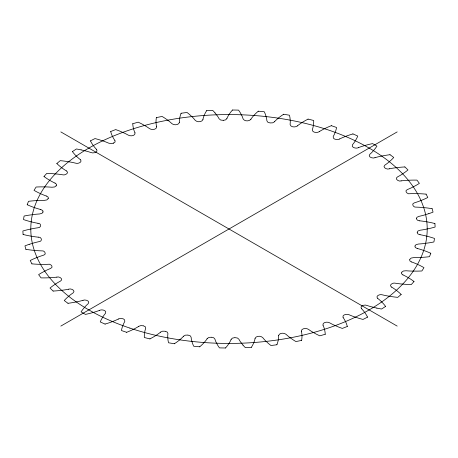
<?xml version="1.0" encoding="UTF-8"?>
<svg xmlns="http://www.w3.org/2000/svg" width="458" height="458" viewBox="0 0 458 458"><rect width="100%" height="100%" fill="white"/><g stroke="black" fill="none" stroke-linecap="round" stroke-linejoin="round"><path stroke-width="0.69" d="M179.433 122.389C178.746 125.24 173.903 125.418 171.87 123.62A56.483 32.61 0 0 0 169.134 121.233L165.435 118.548A86.213 49.773 0 0 0 162.075 116.441A206.129 119.006 0 0 0 156.292 117.643M278.567 335.651C279.283 332.645 284.109 332.64 286.13 334.38A56.483 32.61 0 0 0 288.866 336.767L292.565 339.452A86.213 49.773 0 0 0 295.925 341.559A206.129 119.006 0 0 0 301.707 340.357M417.192 232.492L417.822 233.883L420.003 234.742M417.198 232.378L417.942 231.004L420.249 230.197A56.483 32.61 0 0 0 425.024 229.429L430.594 228.227A86.213 49.773 0 0 0 435.1 227.036A206.129 119.006 0 0 0 434.905 223.487M202.98 119.601C201.749 122.343 197.117 122.343 195.194 120.317A56.483 32.61 0 0 0 193.001 117.752L189.91 114.815A86.213 49.773 0 0 0 187.036 112.485A206.129 119.006 0 0 0 181.042 113.258M255.02 338.399C256.228 335.628 260.888 335.662 262.806 337.683A56.483 32.61 0 0 0 264.999 340.248L268.09 343.185A86.213 49.773 0 0 0 270.964 345.515A206.129 119.006 0 0 0 276.958 344.742M43.006 212.071L42.789 210.56L40.751 209.483M414.948 246.083L415.274 247.509L417.249 248.517M414.982 245.969L416.019 244.658L418.48 244.022A56.483 32.61 0 0 0 423.387 243.61L429.175 242.82A86.213 49.773 0 0 0 433.898 241.961A206.129 119.006 0 0 0 434.482 238.429A70.126 40.487 0 0 0 420.032 234.685M43.052 211.917L42.033 213.314L39.52 213.978A56.483 32.61 0 0 0 34.613 214.39L28.825 215.18A86.213 49.773 0 0 0 24.102 216.039A206.129 119.006 0 0 0 23.518 219.571A70.126 40.487 0 0 0 37.968 223.315M226.933 118.582L225.582 119.893L223.286 120.34M231.067 339.418L232.418 338.107L234.782 337.655M48.147 198.743L48.256 197.232L46.47 196.018M409.778 259.405L409.79 260.842L411.53 261.982M409.83 259.291L411.141 258.066L413.729 257.619A56.483 32.61 0 0 0 418.681 257.562L424.595 257.196A86.213 49.773 0 0 0 429.472 256.686A206.129 119.006 0 0 0 430.812 253.228M48.222 198.595L46.859 199.934L44.271 200.381A56.483 32.61 0 0 0 39.319 200.438L33.405 200.804A86.213 49.773 0 0 0 28.528 201.314A206.129 119.006 0 0 0 27.188 204.772M250.915 119.303C249.078 121.473 244.498 121.496 243.072 118.874A56.483 32.61 0 0 0 242.053 116.074L240.324 112.794A86.213 49.773 0 0 0 238.544 110.12A206.129 119.006 0 0 0 232.401 110.012M207.085 338.697L208.705 337.494L211.144 337.22M56.145 185.896L56.563 184.368L55.069 183.068M401.775 272.207L401.437 273.632L402.931 274.932M56.248 185.753L54.662 186.961L51.943 187.242A56.483 32.61 0 0 0 47.014 186.938L41.071 186.87A86.213 49.773 0 0 0 36.119 187.024A206.129 119.006 0 0 0 34.041 190.362A70.126 40.487 0 0 0 46.418 196.064M401.855 272.104L403.452 270.999L406.057 270.758A56.483 32.61 0 0 0 410.986 271.062L416.929 271.13A86.213 49.773 0 0 0 421.881 270.976A206.129 119.006 0 0 0 423.959 267.638A70.126 40.487 0 0 0 411.582 261.936M274.56 121.754L272.75 122.813L270.272 122.933M183.44 336.246L185.313 335.17L187.797 335.073M297.482 125.898C295.416 127.513 290.521 127.444 290.069 124.358A56.483 32.61 0 0 0 290.286 121.496L290.023 118.067A86.213 49.773 0 0 0 289.45 115.227A206.129 119.006 0 0 0 283.548 114.237M160.518 332.102L162.607 331.174L165.092 331.254M319.323 131.664C317.239 133.066 312.121 132.797 312.304 129.603A56.483 32.61 0 0 0 313.14 126.78L313.627 123.357A86.213 49.773 0 0 0 313.673 120.5A206.129 119.006 0 0 0 308.034 119.086M138.677 326.336L140.95 325.564L143.4 325.827M81.129 149.886L86.614 151.214A56.483 32.61 0 0 1 91.005 152.543C93.048 153.636 98.67 152.279 96.575 149.325M60.822 326.096L397.178 131.904M339.687 138.992C337.861 140.159 332.25 139.65 333.224 136.41A56.483 32.61 0 0 0 334.666 133.673L335.891 130.318A86.213 49.773 0 0 0 336.561 127.479A206.129 119.006 0 0 0 331.271 125.675M118.261 319.031C120.311 317.8 125.715 318.373 124.776 321.59A56.483 32.61 0 0 0 123.334 324.327L122.109 327.682A86.213 49.773 0 0 0 121.439 330.521A206.129 119.006 0 0 0 126.729 332.325M113.487 143.154L115.118 141.963L114.935 140.411M113.704 143.056L111.305 143.675L108.689 143.159A56.483 32.61 0 0 0 104.624 141.522L99.466 139.81A86.213 49.773 0 0 0 95.006 138.568A206.129 119.006 0 0 0 90.392 140.915M358.356 147.711C356.553 148.787 350.754 147.785 352.5 144.682A56.483 32.61 0 0 0 354.526 142.072L356.473 138.826A86.213 49.773 0 0 0 357.75 136.066A206.129 119.006 0 0 0 352.895 133.891M99.586 310.306C101.642 309.19 107.183 310.226 105.5 313.318A56.483 32.61 0 0 0 103.474 315.928L101.527 319.174A86.213 49.773 0 0 0 100.25 321.934A206.129 119.006 0 0 0 105.105 324.109M29.163 244.354L34.424 242.757A56.483 32.61 0 0 1 38.999 241.652C42.852 241.566 41.735 236.603 38.26 237.124M428.837 213.646L423.576 215.243A56.483 32.61 0 0 1 419.001 216.348L416.883 217.315L416.442 218.695M375.039 157.695C372.949 158.806 367.408 157.031 369.829 154.283A56.483 32.61 0 0 0 372.406 151.838L375.039 148.764A86.213 49.773 0 0 0 376.911 146.113A206.129 119.006 0 0 0 372.566 143.606A70.126 40.487 0 0 0 358.356 147.642M82.961 300.305C85.039 299.234 90.598 300.906 88.171 303.717A56.483 32.61 0 0 0 85.594 306.162L82.961 309.236A86.213 49.773 0 0 0 81.089 311.887A206.129 119.006 0 0 0 85.434 314.394A70.126 40.487 0 0 0 99.644 310.358M389.369 168.825C387.159 169.907 381.869 167.382 384.943 165.063A56.483 32.61 0 0 0 388.023 162.825L391.309 159.962A86.213 49.773 0 0 0 393.737 157.472A206.129 119.006 0 0 0 389.97 154.667M68.631 289.175C70.824 288.134 76.142 290.532 73.057 292.937A56.483 32.61 0 0 0 69.977 295.175L66.691 298.038A86.213 49.773 0 0 0 64.263 300.528A206.129 119.006 0 0 0 68.03 303.333M401.168 180.904C398.741 181.969 394.04 178.643 397.59 176.851A56.483 32.61 0 0 0 401.139 174.853L405.015 172.254A86.213 49.773 0 0 0 407.969 169.952A206.129 119.006 0 0 0 404.838 166.901M56.832 277.096C59.219 276.094 64.017 279.243 60.41 281.149A56.483 32.61 0 0 0 56.861 283.147L52.985 285.746A86.213 49.773 0 0 0 50.031 288.048A206.129 119.006 0 0 0 53.162 291.099M223.218 120.345L220.653 120.03L219.056 118.725A56.483 32.61 0 0 0 217.436 116.023L215.008 112.891M235.051 337.655L237.456 338.015L238.944 339.275A56.483 32.61 0 0 0 240.565 341.977L242.992 345.109M211.413 337.231L213.726 337.769L214.928 339.126A56.483 32.61 0 0 0 215.947 341.926L217.676 345.206A86.213 49.773 0 0 0 219.456 347.88A206.129 119.006 0 0 0 225.599 347.988M419.74 220.876L417.353 220.155L416.459 218.809M188.055 335.107L190.23 335.806L191.129 337.237A56.483 32.61 0 0 0 191.536 340.088L192.537 343.471A86.213 49.773 0 0 0 193.723 346.248A206.129 119.006 0 0 0 199.791 346.809M269.876 122.887L267.81 122.223L266.877 120.803A56.483 32.61 0 0 0 266.464 117.912L265.463 114.529A86.213 49.773 0 0 0 264.277 111.752A206.129 119.006 0 0 0 258.209 111.191M37.997 223.258C41.684 223.103 41.443 228.084 37.814 227.798A56.483 32.61 0 0 0 32.976 228.571L27.406 229.773A86.213 49.773 0 0 0 22.9 230.964A206.129 119.006 0 0 0 23.095 234.513M165.344 331.306L167.313 332.124L167.937 333.607A56.483 32.61 0 0 0 167.714 336.504L167.977 339.933A86.213 49.773 0 0 0 168.55 342.773A206.129 119.006 0 0 0 174.452 343.763M376.871 308.114L371.386 306.786A56.483 32.61 0 0 1 366.995 305.457C364.934 304.33 359.37 305.761 361.425 308.675M143.64 325.896L145.444 326.886L145.696 328.397A56.483 32.61 0 0 0 144.86 331.22L144.373 334.643A86.213 49.773 0 0 0 144.327 337.5A206.129 119.006 0 0 0 149.966 338.914M60.822 131.904L397.178 326.096M391.584 287.155C388.224 284.979 393.319 282.225 395.598 283.239A56.483 32.61 0 0 0 400.418 283.897L406.303 284.395A86.213 49.773 0 0 0 411.244 284.601A206.129 119.006 0 0 0 414.038 281.441M66.416 170.845C69.753 172.929 64.773 175.792 62.403 174.761A56.483 32.61 0 0 0 57.582 174.103L51.697 173.605A86.213 49.773 0 0 0 46.756 173.399A206.129 119.006 0 0 0 43.962 176.559M377.678 298.461C374.925 295.828 380.375 293.824 382.51 294.866A56.483 32.61 0 0 0 387.147 295.868L392.878 296.79A86.213 49.773 0 0 0 397.739 297.351A206.129 119.006 0 0 0 401.191 294.414M80.322 159.539C83.064 162.086 77.625 164.233 75.49 163.134A56.483 32.61 0 0 0 70.853 162.132L65.122 161.21A86.213 49.773 0 0 0 60.261 160.649A206.129 119.006 0 0 0 56.809 163.586M343.065 317.589C341.771 314.589 347.233 313.604 349.311 314.841A56.483 32.61 0 0 0 353.376 316.478L358.534 318.19A86.213 49.773 0 0 0 362.994 319.432A206.129 119.006 0 0 0 367.608 317.085M322.936 325.146C322.358 322.077 327.653 321.499 329.731 322.867A56.483 32.61 0 0 0 333.407 324.785L338.147 326.857A86.213 49.773 0 0 0 342.309 328.415A206.129 119.006 0 0 0 347.393 326.422M135.053 132.814C135.585 136.026 130.353 136.45 128.269 135.133A56.483 32.61 0 0 0 124.593 133.215L119.853 131.143A86.213 49.773 0 0 0 115.691 129.585A206.129 119.006 0 0 0 110.607 131.578M301.318 331.186C301.398 328.168 306.494 327.854 308.56 329.416A56.483 32.61 0 0 0 311.789 331.586L316.043 333.985A86.213 49.773 0 0 0 319.833 335.829A206.129 119.006 0 0 0 325.306 334.22M156.67 126.774C156.596 129.877 151.564 130.112 149.44 128.583A56.483 32.61 0 0 0 146.211 126.414L141.957 124.015A86.213 49.773 0 0 0 138.167 122.172A206.129 119.006 0 0 0 132.694 123.78M160.603 332.136A70.126 40.487 0 0 1 149.921 338.88M385.636 306.362A206.129 119.006 0 0 1 381.571 309.024A86.213 49.773 0 0 1 376.871 308.114M251.453 347.301A206.129 119.006 0 0 1 245.333 347.633A86.213 49.773 0 0 1 242.992 345.114M31.934 263.9A206.129 119.006 0 0 1 30.222 260.493A86.213 49.773 0 0 1 34.069 258.69L38.947 256.726A56.483 32.61 0 0 1 43.241 255.301C47.203 254.682 44.626 250.039 41.523 250.864A70.126 40.487 0 0 1 25.934 249.324M25.911 249.37A206.129 119.006 0 0 1 24.95 245.86A86.213 49.773 0 0 1 29.163 244.354M72.364 151.638A206.129 119.006 0 0 1 76.429 148.976A86.213 49.773 0 0 1 81.129 149.886M206.547 110.699A206.129 119.006 0 0 1 212.667 110.367A86.213 49.773 0 0 1 215.008 112.886M426.066 194.1A206.129 119.006 0 0 1 427.778 197.507A86.213 49.773 0 0 1 423.931 199.31L419.053 201.274A56.483 32.61 0 0 1 414.759 202.699C410.694 203.409 413.437 207.926 416.477 207.136A70.126 40.487 0 0 1 432.066 208.676M432.089 208.63A206.129 119.006 0 0 1 433.05 212.14A86.213 49.773 0 0 1 428.837 213.646M183.532 336.275A70.126 40.487 0 0 1 174.395 343.735M207.176 338.72A70.126 40.487 0 0 1 199.734 346.78M231.164 339.43A70.126 40.487 0 0 1 225.531 347.971M255.123 338.405A70.126 40.487 0 0 1 251.385 347.284M278.664 335.651A70.126 40.487 0 0 1 276.89 344.731M301.427 331.214A70.126 40.487 0 0 1 301.633 340.351M323.045 325.169A70.126 40.487 0 0 1 325.232 334.22M343.179 317.606A70.126 40.487 0 0 1 347.319 326.428M361.517 308.646A70.126 40.487 0 0 1 367.534 317.096M377.758 298.427A70.126 40.487 0 0 1 385.567 306.379M391.659 287.114A70.126 40.487 0 0 1 401.128 294.437M402.994 274.886A70.126 40.487 0 0 1 413.975 281.47M417.29 248.465A70.126 40.487 0 0 1 430.766 253.257M419.763 220.819A70.126 40.487 0 0 1 434.877 223.527M426.055 194.14A70.126 40.487 0 0 0 410.242 193.688C407.574 194.787 403.698 190.654 407.58 189.463A56.483 32.61 0 0 0 411.536 187.74L415.944 185.438A86.213 49.773 0 0 0 419.373 183.372A206.129 119.006 0 0 0 416.935 180.114A70.126 40.487 0 0 0 401.151 180.847M389.34 168.773A70.126 40.487 0 0 1 404.843 166.941M374.999 157.644A70.126 40.487 0 0 1 389.987 154.707M339.676 138.923A70.126 40.487 0 0 1 352.929 133.925M319.249 131.623A70.126 40.487 0 0 1 331.311 125.71M297.397 125.864A70.126 40.487 0 0 1 308.079 119.12M274.468 121.725A70.126 40.487 0 0 1 283.605 114.265M250.824 119.28A70.126 40.487 0 0 1 258.266 111.22M226.836 118.57A70.126 40.487 0 0 1 232.469 110.029M202.877 119.595A70.126 40.487 0 0 1 206.615 110.716M179.336 122.349A70.126 40.487 0 0 1 181.11 113.269M156.573 126.786A70.126 40.487 0 0 1 156.367 117.649M134.955 132.831A70.126 40.487 0 0 1 132.768 123.78M114.821 140.394A70.126 40.487 0 0 1 110.681 131.572M96.483 149.354A70.126 40.487 0 0 1 90.466 140.904M80.242 159.573A70.126 40.487 0 0 1 72.433 151.621M66.341 170.886A70.126 40.487 0 0 1 56.872 163.563M55.006 183.114A70.126 40.487 0 0 1 44.025 176.53M40.71 209.535A70.126 40.487 0 0 1 27.234 204.743M38.237 237.181A70.126 40.487 0 0 1 23.123 234.473M31.945 263.86A70.126 40.487 0 0 0 47.758 264.312C50.346 263.253 54.353 267.18 50.472 268.514A56.483 32.61 0 0 0 46.464 270.26L42.056 272.562A86.213 49.773 0 0 0 38.627 274.628A206.129 119.006 0 0 0 41.065 277.886A70.126 40.487 0 0 0 56.849 277.153M68.66 289.227A70.126 40.487 0 0 1 53.157 291.059M83.001 300.356A70.126 40.487 0 0 1 68.013 303.293M118.324 319.077A70.126 40.487 0 0 1 105.071 324.075M138.751 326.377A70.126 40.487 0 0 1 126.689 332.29M129.9 328.1A198.2 114.431 0 0 0 427.2 229A198.2 114.431 0 0 0 129.9 129.9A198.2 114.431 0 0 0 129.9 328.1"/></g></svg>
